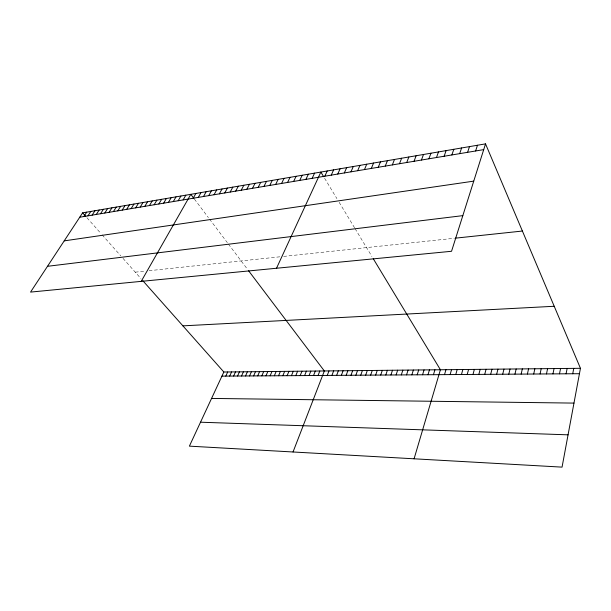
<?xml version="1.0" encoding="UTF-8"?>
<svg xmlns="http://www.w3.org/2000/svg" width="611" height="611" viewBox="0 0 611 611"><rect width="100%" height="100%" fill="white"/><g stroke="black" fill="none" stroke-linecap="round" stroke-linejoin="round"><path stroke-width="0.46" stroke-dasharray="3.06 2.29" d="M135.26 272.17L145.792 271.055M149.069 270.704L280.136 256.78M283.649 256.406L454.523 238.252M86.968 217.753L100.945 233.501M102.136 234.845L120.749 255.826M123.017 258.377L140.927 278.563M194.397 199.079L208.412 217.615M209.55 219.12L227.345 242.659M228.43 244.095L247.127 268.825M324.601 178.259L336.913 198.621M339.136 202.287L354.579 227.819M355.067 228.629L371.916 256.483"/><path stroke-width="0.92" d="M580.45 368.296L562.051 467.132L189.395 446.145L223.847 372.007L580.45 368.296L485.531 143.868L82.622 212.849L30.55 292.096L451.544 251.281L485.531 143.868M572.728 373.756L573.76 368.364M566.084 373.802L567.138 368.433M559.493 373.84L560.57 368.502M552.955 373.886L554.055 368.57M546.478 373.932L547.601 368.639M540.063 373.978L541.201 368.7M533.701 374.016L534.862 368.769M527.392 374.062L528.576 368.838M521.137 374.108L522.344 368.899M514.943 374.146L516.165 368.968M508.795 374.192L510.04 369.029M502.7 374.23L503.968 369.09M496.659 374.268L497.942 369.151M490.671 374.314L491.97 369.22M484.729 374.352L486.05 369.281M478.841 374.39L480.177 369.342M472.998 374.428L474.357 369.395M467.209 374.474L468.584 369.456M461.465 374.512L462.855 369.518M455.768 374.551L457.173 369.579M450.124 374.589L451.544 369.64M444.518 374.627L445.954 369.693M414.082 458.8L440.416 369.754L373.237 258.674M433.451 374.703L434.917 369.808M427.983 374.734L429.464 369.869M422.56 374.772L424.057 369.922M417.183 374.81L418.695 369.976M411.845 374.849L413.372 370.037M406.552 374.879L408.087 370.09M475.61 150.978L477.466 145.242M401.297 374.917L402.855 370.144M396.088 374.955L397.654 370.197M467.598 152.315L469.492 146.609M390.918 374.986L392.499 370.251M459.686 153.644L461.603 147.961M385.793 375.024L387.382 370.304M380.706 375.055L382.31 370.358M375.658 375.093L377.27 370.411M451.865 154.95L453.813 149.298M370.648 375.123L372.275 370.465M365.676 375.162L367.31 370.51M444.128 156.248L446.106 150.612M360.742 375.192L362.392 370.564M436.475 157.523L438.484 151.918M355.846 375.23L357.511 370.617M350.989 375.261L352.662 370.663M428.914 158.791L430.954 153.208M346.17 375.291L347.85 370.717M341.381 375.322L343.077 370.762M421.43 160.044L423.499 154.484M336.638 375.36L338.341 370.816M331.926 375.391L333.644 370.862M414.037 161.281L416.129 155.752M327.252 375.421L328.978 370.915M406.72 162.503L408.843 156.996M293.036 451.98L324.342 370.961L248.601 270.772M399.487 163.717L401.633 158.234M318.056 375.482L319.805 371.007M313.542 375.513L315.299 371.053M309.059 375.544L310.823 371.098M392.331 164.917L394.5 159.448M304.606 375.574L306.378 371.144M300.192 375.605L301.971 371.19M385.251 166.1L387.443 160.662M295.8 375.635L297.595 371.236M291.447 375.666L293.249 371.282M378.247 167.269L380.462 161.854M287.124 375.696L288.927 371.328M371.32 168.43L373.558 163.038M282.832 375.719L284.642 371.373M364.462 169.575L366.722 164.206M278.57 375.75L280.388 371.419M274.339 375.78L276.164 371.457M357.679 170.713L359.963 165.367M270.131 375.811L271.971 371.503M265.961 375.841L267.809 371.549M261.814 375.864L263.669 371.587M350.974 171.836L353.28 166.513M257.705 375.895L259.56 371.633M253.618 375.918L255.482 371.679M344.329 172.944L346.658 167.643M249.555 375.948L251.434 371.717M337.761 174.043L340.106 168.766M245.53 375.979L247.409 371.763M331.254 175.136L333.621 169.873M241.528 376.002L243.415 371.801M237.557 376.032L239.451 371.839M233.608 376.055L235.51 371.885M324.823 176.212L327.206 170.973M229.683 376.086L231.592 371.923M225.795 376.109L227.704 371.962M276.516 268.252L320.859 172.058L323.67 176.716M312.145 178.328L314.566 173.134M305.905 179.374L308.349 174.204M299.726 180.405L302.185 175.258M293.616 181.429L296.091 176.304M287.56 182.445L290.049 177.335M281.564 183.445L284.069 178.359M275.63 184.438L278.15 179.374M269.757 185.423L272.292 180.375M263.937 186.401L266.488 181.368M258.178 187.363L260.737 182.353M252.473 188.318L255.047 183.331M246.821 189.265L249.41 184.293M241.223 190.197L243.827 185.248M235.686 191.128L238.298 186.195M230.194 192.045L232.822 187.134M224.756 192.954L227.399 188.066M219.372 193.855L222.022 188.982M214.033 194.749L216.699 189.899M208.748 195.635L211.421 190.8M203.516 196.505L206.197 191.694M198.323 197.376L201.019 192.58M193.191 198.239L195.887 193.458M141.21 281.365L190.808 194.329L193.886 198.399M183.109 199.927L185.836 195.184M178.175 200.752L180.902 196.024M173.28 201.569L176.021 196.864M168.43 202.378L171.179 197.689M163.626 203.188L166.375 198.514M158.86 203.982L161.625 199.323M154.132 204.769L156.905 200.133M149.451 205.556L152.231 200.935M144.815 206.335L147.602 201.729M140.209 207.098L143.005 202.516M135.65 207.862L138.453 203.295M131.128 208.618L133.939 204.066M126.645 209.374L129.456 204.83M122.2 210.115L125.018 205.594M117.793 210.856L120.619 206.35M113.425 211.582L116.258 207.091M109.094 212.307L111.928 207.832M104.794 213.025L107.635 208.572M100.532 213.743L103.381 209.298M96.309 214.446L99.158 210.024M92.116 215.148L94.972 210.742M87.961 215.843L90.825 211.452M83.844 216.531L86.709 212.154M79.751 217.218L483.706 149.626M64.208 240.871L473.739 181.139M47.498 266.304L462.825 215.637M455.386 238.16L522.397 231.042M182.903 325.862L554.215 306.271M221.923 376.139L579.442 373.711M211.566 398.425L573.973 403.1M200.515 422.209L568.07 434.833M82.622 212.849L85.731 216.355M142.798 280.67L223.847 372.007"/></g></svg>
